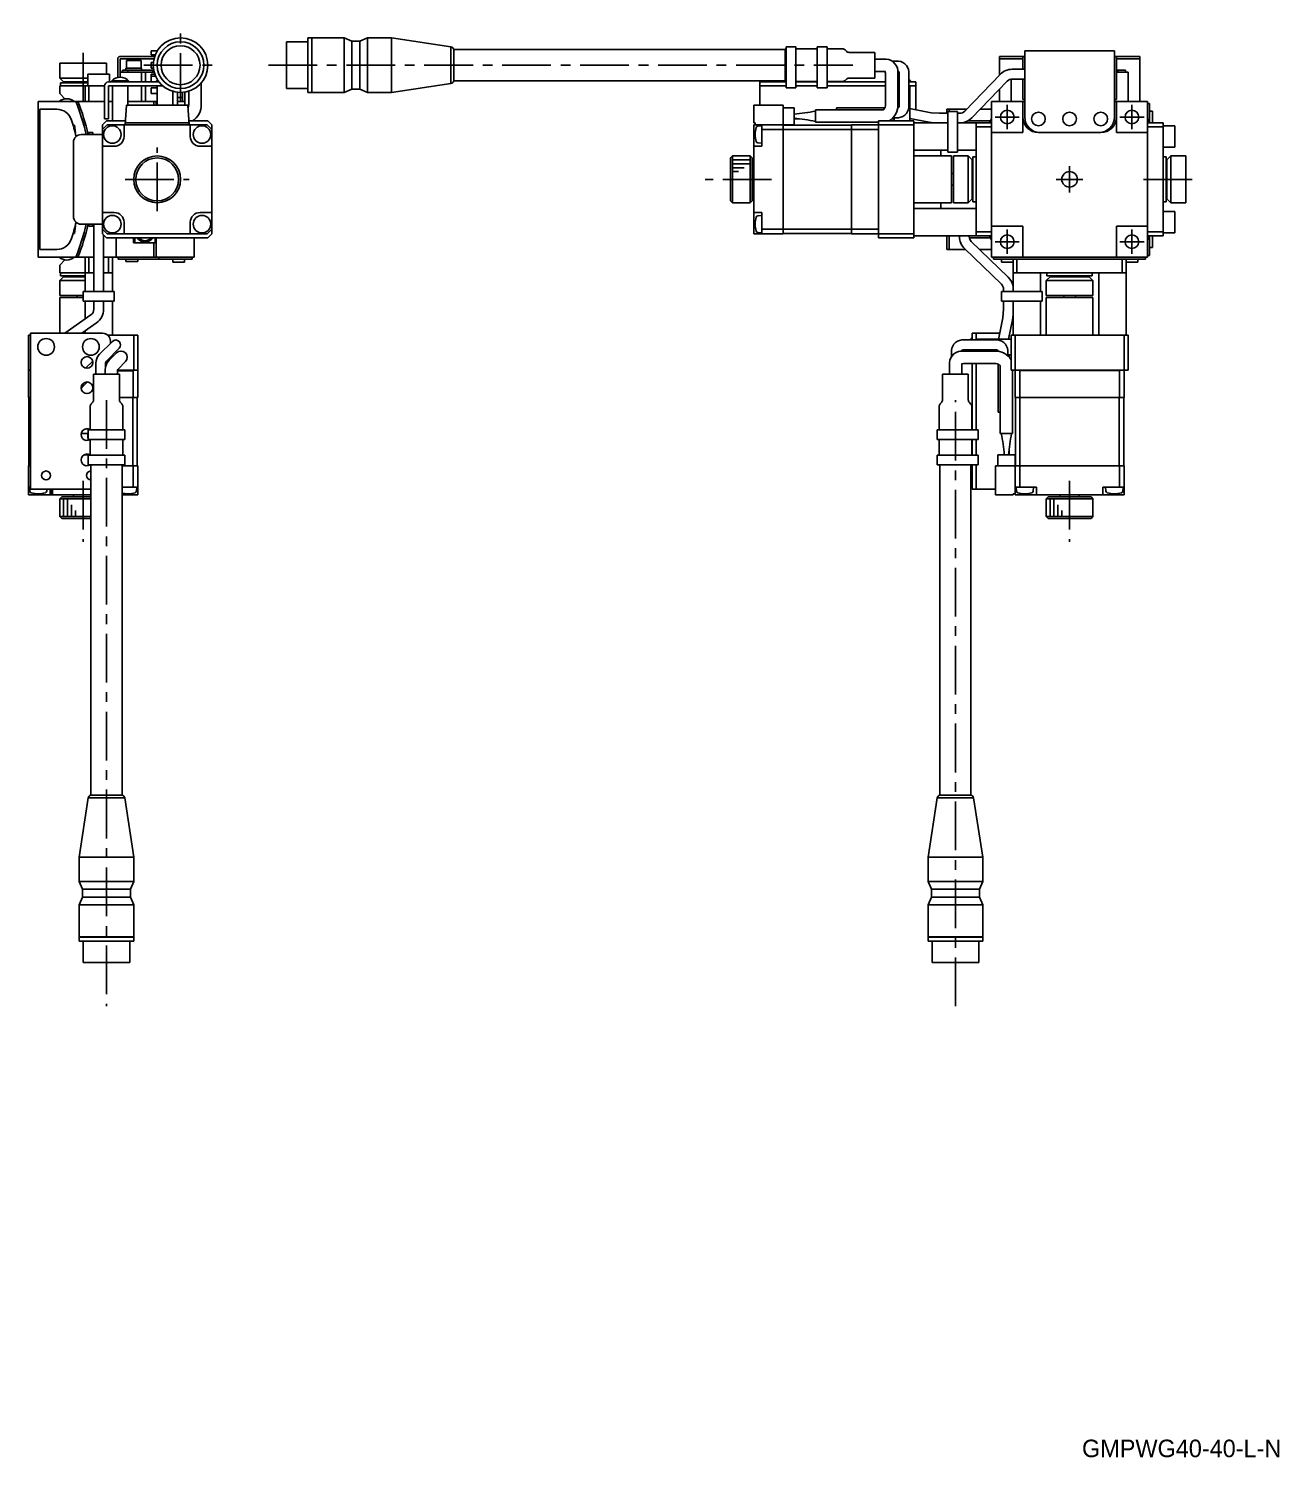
# Model space of a CAD drawing. Extents: x -218 to 423, y 17 to 449.
# Drawn here: x 101.8 to 422.8, y 16.9 to 383.7 of the extents above; entities that cross this region are included whole.
import ezdxf

# ---------------------------------------------------------------- set-up
doc = ezdxf.new("R2010")
doc.units = 0
doc.header["$LTSCALE"] = 10
doc.linetypes.add('CENTER', pattern=[2, 1.25, -0.25, 0.25, -0.25])
doc.layers.add('1', color=7, linetype='CONTINUOUS')
doc.styles.get("Standard").update_dxf_attribs({"font": 'FGP教科書体NT-M'})

msp = doc.modelspace()

# ---------------------------------------------------------------- linework, layer by layer
at = {"layer": '1', "color": 4, "linetype": 'CENTER'}
for p, q in [((140.768467, 364.853419), (140.768467, 383.653416)), ((115.768467, 377.44034), (115.768467, 363.099716)), ((131.368469, 374.253417), (150.168466, 374.253417)), ((163.33464, 374.253417), (313.33464, 374.253417)), ((352.934639, 357.853417), (352.934639, 364.053417)), ((384.934639, 357.853417), (384.934639, 364.053417)), ((349.834639, 360.953417), (356.034639, 360.953417)), ((381.834639, 360.953417), (388.034639, 360.953417)), ((134.768467, 336.753417), (134.768467, 353.153417)), ((126.568467, 344.953417), (142.968467, 344.953417)), ((292.476472, 344.953417), (275.403225, 344.953417)), ((365.534639, 344.953417), (372.334639, 344.953417)), ((368.934639, 341.553417), (368.934639, 348.353417)), ((387.908829, 344.953417), (401.835419, 344.953417)), ((352.934639, 325.853417), (352.934639, 332.053417)), ((384.934639, 325.853417), (384.934639, 332.053417)), ((349.834639, 328.953417), (356.034639, 328.953417)), ((381.834639, 328.953417), (388.034639, 328.953417)), ((121.768467, 288.320553), (121.768467, 132.757374)), ((339.634639, 132.757374), (339.634639, 288.320553)), ((115.768467, 267.578671), (115.768467, 251.958306)), ((368.934639, 267.578671), (368.934639, 251.958306))]:
    msp.add_line(p, q, dxfattribs=at)
at = {"layer": '1', "color": 7, "linetype": 'CONTINUOUS'}
for p, q in [((133.268467, 376.953417), (133.268467, 377.953417)), ((133.268467, 377.953417), (134.826247, 377.953417)), ((167.934641, 380.253415), (167.934641, 368.253419)), ((173.434642, 380.253415), (167.934641, 380.253415)), ((173.434642, 381.253416), (173.434642, 367.253418)), ((174.434644, 381.253416), (173.434642, 381.253416)), ((174.434644, 381.253416), (174.434644, 367.253418)), ((174.484644, 381.253416), (174.434644, 381.203416)), ((174.484644, 381.253416), (174.484644, 367.253418)), ((182.741644, 381.253416), (174.484644, 381.253416)), ((182.741644, 381.253416), (182.741644, 367.253418)), ((184.741644, 380.403417), (182.741644, 381.253416)), ((184.741644, 380.403417), (184.741644, 368.103417)), ((186.741644, 380.403417), (184.741644, 380.403417)), ((188.741644, 381.253416), (186.741644, 380.403417)), ((186.741644, 380.403417), (186.741644, 368.103417)), ((188.741644, 381.253416), (188.741644, 367.253418)), ((194.934643, 381.253416), (188.741644, 381.253416)), ((194.934643, 381.253416), (194.934643, 367.253418)), ((210.168626, 378.937743), (194.934643, 381.253416)), ((210.168626, 378.937743), (210.168626, 369.569092)), ((210.892299, 378.253417), (210.892299, 370.253417)), ((295.934643, 378.253417), (210.892299, 378.253417)), ((295.934643, 378.453417), (295.934643, 370.053417)), ((296.184639, 378.453417), (295.934643, 378.453417)), ((298.684643, 378.953417), (296.184643, 378.953418)), ((296.184643, 378.953418), (296.184643, 368.453418)), ((304.184639, 378.453417), (298.684639, 378.453417)), ((298.684643, 378.953417), (298.684643, 368.453417)), ((306.684643, 378.953417), (304.184643, 378.953418)), ((304.184643, 378.953418), (304.184643, 368.453418)), ((310.620429, 378.453417), (306.684639, 378.453417)), ((306.684643, 378.953417), (306.684643, 368.453417)), ((311.64175, 377.846311), (311.327536, 378.160524)), ((357.434639, 377.953417), (380.434639, 377.953417)), ((357.434639, 360.953417), (357.434639, 377.953417)), ((380.434639, 377.953417), (380.434639, 360.953417)), ((109.768467, 374.753417), (109.768467, 370.953417)), ((109.768467, 374.753417), (121.768467, 374.753417)), ((121.768467, 371.953417), (121.768467, 374.753417)), ((124.668467, 375.953417), (124.668467, 371.092805)), ((134.123169, 376.453417), (125.168467, 376.453417)), ((125.268467, 375.853417), (125.268467, 371.153417)), ((133.953778, 375.853417), (125.268467, 375.853417)), ((130.668467, 375.453417), (126.868467, 375.453417)), ((126.868467, 375.453417), (126.868467, 373.453417)), ((130.668467, 373.453417), (130.668467, 375.453417)), ((134.310141, 376.953417), (133.268467, 376.953417)), ((133.268467, 374.953417), (133.268467, 373.453417)), ((133.803556, 374.953417), (133.268467, 374.953417)), ((318.934643, 377.553417), (312.348857, 377.553417)), ((318.934643, 377.553417), (318.934643, 370.953417)), ((321.866367, 375.801947), (318.934643, 375.801947)), ((325.045081, 375.27783), (323.448544, 375.27783)), ((357.434639, 376.453417), (350.934639, 376.453417)), ((350.934639, 376.453417), (350.934639, 371.681802)), ((356.934639, 375.853417), (350.934639, 375.853417)), ((356.934639, 376.453417), (356.934639, 373.203417)), ((386.934639, 376.453417), (380.434639, 376.453417)), ((380.934639, 365.453417), (380.934639, 376.453417)), ((386.934639, 375.853417), (380.934639, 375.853417)), ((386.934639, 376.453417), (386.934639, 364.953417)), ((109.768467, 370.953417), (117.018467, 370.953417)), ((109.768467, 370.953417), (110.768467, 369.953417)), ((117.018467, 371.953417), (117.018467, 368.953417)), ((122.518467, 371.953417), (117.018467, 371.953417)), ((122.518467, 369.953417), (122.518467, 371.953417)), ((125.268467, 372.453417), (133.893394, 372.453417)), ((125.884955, 372.453417), (125.884955, 372.953417)), ((125.884955, 372.953417), (133.890242, 372.953417)), ((126.768467, 373.453417), (130.768467, 373.453417)), ((126.768467, 373.453417), (126.768467, 372.953417)), ((127.219945, 372.453417), (127.219945, 372.953417)), ((130.768467, 372.953417), (130.768467, 373.453417)), ((130.768467, 369.953417), (130.768467, 372.453417)), ((131.768467, 372.453417), (131.768467, 369.953417)), ((133.268467, 373.453417), (133.814333, 373.453417)), ((134.157115, 371.953417), (133.268467, 371.953417)), ((133.268467, 371.953417), (133.268467, 369.953417)), ((134.352863, 371.453417), (133.268467, 371.453417)), ((133.684337, 372.453417), (133.684337, 372.953417)), ((133.893394, 372.453417), (133.893394, 372.93685)), ((311.327536, 370.346311), (311.64175, 370.660524)), ((312.348857, 370.953417), (318.934643, 370.953417)), ((318.934643, 372.601947), (321.607805, 372.601947)), ((321.550683, 372.7044), (321.680581, 372.201947)), ((321.680581, 372.201947), (321.680581, 364.201947)), ((324.842169, 372.77783), (324.976767, 372.77783)), ((324.880581, 364.201947), (324.880581, 372.201947)), ((324.954234, 372.797156), (325.024411, 372.720424)), ((325.024411, 372.720424), (325.07868, 372.629591)), ((325.07868, 372.629591), (325.121583, 372.53251)), ((325.209294, 372.02783), (325.209294, 364.02783)), ((327.709294, 364.02783), (327.709294, 372.02783)), ((351.15087, 371.905716), (342.013923, 362.44413)), ((353.934639, 364.953417), (353.934639, 370.681925)), ((357.434639, 373.203417), (354.208064, 373.203417)), ((354.208064, 370.703417), (357.434639, 370.703417)), ((356.934639, 370.703417), (356.934639, 365.453417)), ((383.280511, 372.953417), (380.934639, 372.953417)), ((380.934639, 372.453417), (383.934639, 372.453417)), ((380.977882, 372.953417), (380.977882, 372.453417)), ((381.291468, 372.953417), (381.291468, 372.453417)), ((383.280511, 372.953417), (383.280511, 372.453417)), ((383.934639, 364.953417), (383.934639, 372.453417)), ((109.768467, 368.953417), (109.768467, 366.953417)), ((121.268467, 368.953417), (109.768467, 368.953417)), ((109.768467, 366.953417), (111.104554, 365.617331)), ((109.968467, 369.753417), (117.018467, 369.753417)), ((109.968467, 369.753417), (109.968467, 368.953417)), ((110.768467, 369.953417), (117.018467, 369.953417)), ((112.768467, 369.953417), (112.768467, 369.753417)), ((116.268467, 368.953417), (116.268467, 364.953417)), ((117.268467, 368.953417), (117.268467, 364.953417)), ((121.268467, 368.953417), (121.268467, 360.453417)), ((135.244883, 369.953417), (122.268467, 369.953417)), ((122.268467, 368.953417), (136.195724, 368.953417)), ((122.268467, 360.453417), (122.268467, 368.953417)), ((123.118467, 370.245665), (123.118467, 369.953417)), ((123.118467, 370.245665), (127.418467, 370.245665)), ((123.268467, 368.953417), (123.268467, 359.953417)), ((127.268467, 363.953417), (127.268467, 368.953417)), ((127.418467, 369.953417), (127.418467, 370.245665)), ((130.768467, 364.953417), (130.768467, 368.953417)), ((131.768467, 364.953417), (131.768467, 368.953417)), ((133.268467, 368.453417), (133.268467, 366.953417)), ((134.768467, 368.453417), (133.268467, 368.453417)), ((133.268467, 366.953417), (134.768467, 366.953417)), ((134.618467, 370.245665), (134.618467, 369.953417)), ((134.618467, 370.245665), (135.029312, 370.245665)), ((134.768467, 368.953417), (134.768467, 363.953417)), ((138.768467, 363.953417), (138.768467, 367.545215)), ((140.018467, 363.953417), (140.018467, 367.293713)), ((141.268467, 364.953417), (141.268467, 367.271298)), ((141.898015, 367.345154), (141.898015, 364.02783)), ((142.87895, 367.57915), (142.87895, 364.201947)), ((146.07895, 364.201947), (146.07895, 369.692851)), ((167.934641, 368.253419), (173.434642, 368.253419)), ((173.434642, 367.253418), (174.434644, 367.253418)), ((174.434644, 367.303418), (174.484644, 367.253418)), ((174.484644, 367.253418), (182.741644, 367.253418)), ((182.741644, 367.253418), (184.741644, 368.103417)), ((184.741644, 368.103417), (186.741644, 368.103417)), ((186.741644, 368.103417), (188.741644, 367.253418)), ((188.741644, 367.253418), (194.934643, 367.253418)), ((194.934643, 367.253418), (210.168626, 369.569092)), ((210.892299, 370.253417), (295.934643, 370.253417)), ((289.434639, 363.953417), (289.434639, 369.953417)), ((296.184643, 369.953417), (289.434639, 369.953417)), ((296.184639, 368.953417), (289.434639, 368.953417)), ((295.934643, 370.053417), (296.184643, 370.053417)), ((296.184643, 368.453418), (298.684643, 368.453417)), ((298.684639, 370.053417), (304.184643, 370.053417)), ((304.184643, 369.953417), (298.684639, 369.953417)), ((304.184639, 368.953417), (298.684639, 368.953417)), ((304.184643, 368.453418), (306.684643, 368.453417)), ((306.684639, 370.053417), (310.620429, 370.053417)), ((321.680581, 369.953417), (306.684639, 369.953417)), ((321.680581, 368.953417), (306.684639, 368.953417)), ((324.880581, 370.245665), (325.209294, 370.245665)), ((325.209294, 369.953417), (324.880581, 369.953417)), ((325.209294, 368.953417), (324.880581, 368.953417)), ((327.709294, 370.245665), (328.084639, 370.245665)), ((327.709294, 369.953417), (329.434639, 369.953417)), ((329.434639, 368.953417), (327.709294, 368.953417)), ((327.934639, 359.953417), (327.934639, 368.953417)), ((328.084639, 369.953417), (328.084639, 370.245665)), ((329.434639, 362.84731), (329.434639, 369.953417)), ((343.812273, 360.707484), (352.949219, 370.16907)), ((350.934639, 368.082911), (350.934639, 364.953417)), ((104.268467, 324.953417), (104.268467, 364.953417)), ((104.268467, 364.953417), (121.268467, 364.953417)), ((123.268467, 364.953417), (122.268467, 364.953417)), ((126.518467, 358.953417), (126.868107, 363.953417)), ((142.668833, 363.953417), (126.868102, 363.953417)), ((127.268467, 364.953417), (134.768467, 364.953417)), ((133.955267, 363.953417), (133.955267, 364.953417)), ((134.475305, 364.953417), (134.475305, 363.953417)), ((140.018467, 365.953417), (141.268467, 365.953417)), ((141.898015, 364.953417), (140.018467, 364.953417)), ((141.898015, 364.02783), (141.896258, 363.953417)), ((142.668837, 363.953417), (143.018467, 358.953417)), ((142.87895, 364.201947), (142.714021, 363.308129)), ((295.434639, 363.953417), (287.934639, 363.953417)), ((287.934639, 359.453417), (287.934639, 363.953417)), ((295.434639, 330.953417), (295.434639, 363.953417)), ((295.434639, 363.353417), (298.234639, 363.353417)), ((298.234639, 363.353417), (298.234639, 358.953417)), ((309.145586, 363.27783), (309.145586, 362.801947)), ((321.502922, 363.27783), (309.145586, 363.27783)), ((324.976798, 363.27783), (324.80594, 363.27783)), ((324.976763, 363.277794), (324.954234, 363.258503)), ((325.042499, 363.362284), (324.976763, 363.277794)), ((325.097365, 363.464971), (325.042499, 363.362284)), ((328.285024, 363.075807), (327.935293, 363.135374)), ((333.376431, 362.06384), (328.285024, 363.075807)), ((357.434639, 364.953417), (348.934639, 364.953417)), ((348.934639, 364.953417), (348.934639, 324.953417)), ((356.934639, 365.453417), (357.434639, 365.453417)), ((356.934639, 356.953417), (356.934639, 364.953417)), ((380.434639, 365.453417), (380.934639, 365.453417)), ((388.934639, 364.953417), (380.434639, 364.953417)), ((380.934639, 364.953417), (380.934639, 356.953417)), ((388.934639, 324.953417), (388.934639, 364.953417)), ((388.934639, 364.453417), (389.434639, 364.453417)), ((389.434639, 364.453417), (389.434639, 359.63045)), ((104.668467, 362.953417), (104.668467, 326.953417)), ((104.668467, 362.953417), (108.986272, 362.953417)), ((121.768467, 359.953417), (120.768467, 358.953417)), ((122.268467, 360.453417), (121.268467, 360.453417)), ((126.588394, 359.953417), (121.768467, 359.953417)), ((142.983504, 359.453417), (126.553431, 359.453417)), ((147.768467, 359.953417), (142.948541, 359.953417)), ((144.268467, 359.953417), (144.268467, 360.241199)), ((148.768467, 358.953417), (147.768467, 359.953417)), ((287.934639, 359.453417), (288.234639, 359.453417)), ((288.234639, 359.453417), (288.234639, 358.953417)), ((299.626616, 360.453417), (298.234639, 360.453417)), ((303.734639, 362.801947), (303.734639, 359.601947)), ((321.145175, 362.801947), (303.734639, 362.801947)), ((303.734639, 359.601947), (319.934639, 359.601947)), ((319.934639, 359.953417), (328.934639, 359.953417)), ((319.934639, 329.953417), (319.934639, 359.953417)), ((321.206395, 362.841927), (321.139705, 362.799772)), ((321.282052, 362.914967), (321.206395, 362.841927)), ((323.934639, 360.453417), (323.334841, 360.453417)), ((323.662369, 360.77783), (325.045081, 360.77783)), ((323.934639, 360.77783), (323.934639, 359.953417)), ((327.934639, 360.596546), (332.889065, 359.611805)), ((328.934639, 359.953417), (328.934639, 329.953417)), ((334.446796, 359.453417), (328.934639, 359.453417)), ((332.889065, 359.611805), (334.214399, 359.453298)), ((335.590204, 361.909783), (333.376431, 362.06384)), ((335.590204, 359.44203), (334.446794, 359.453417)), ((337.684639, 361.909783), (335.590204, 361.909783)), ((337.684639, 359.44203), (335.590204, 359.44203)), ((337.434639, 362.953417), (337.434639, 361.909783)), ((337.434639, 362.953417), (342.505736, 362.953417)), ((340.184639, 362.409783), (337.684639, 362.409783)), ((337.684639, 362.409783), (337.684639, 351.953417)), ((338.034639, 362.409783), (338.034639, 362.953417)), ((340.184639, 362.409783), (340.184639, 351.953417)), ((340.755079, 361.909783), (340.184639, 361.909783)), ((340.755079, 359.44203), (340.184639, 359.44203)), ((341.362526, 359.453417), (340.755079, 359.44203)), ((348.934639, 359.453417), (341.362526, 359.453417)), ((341.434639, 359.453417), (341.434639, 359.464464)), ((348.581339, 359.953417), (342.834828, 359.953417)), ((344.934639, 330.453417), (344.934639, 359.453417)), ((345.981145, 362.953417), (348.934639, 362.953417)), ((388.934639, 359.453417), (392.934639, 359.453417)), ((390.184639, 362.453417), (389.434639, 362.453417)), ((390.184639, 362.453417), (390.184639, 359.453417)), ((392.934639, 359.453417), (392.934639, 330.453417)), ((113.206229, 358.823294), (113.560828, 358.873129)), ((113.560828, 358.873129), (113.839174, 356.892593)), ((113.839174, 356.892593), (113.726016, 356.87669)), ((120.768467, 356.453417), (115.268467, 356.453417)), ((118.268467, 356.953417), (117.268467, 356.953417)), ((117.268467, 356.953417), (117.268467, 356.453417)), ((118.268467, 356.453417), (118.268467, 356.953417)), ((121.968467, 358.953417), (120.768467, 357.753417)), ((120.768467, 358.953417), (120.768467, 330.953417)), ((147.568467, 358.953417), (121.968467, 358.953417)), ((126.268467, 358.953417), (126.268467, 355.953417)), ((143.268467, 355.953417), (143.268467, 358.953417)), ((148.768467, 357.753417), (147.568467, 358.953417)), ((148.768467, 330.953417), (148.768467, 358.953417)), ((287.934639, 358.953417), (298.234639, 358.953417)), ((287.934639, 330.953417), (287.934639, 358.953417)), ((289.934639, 358.703417), (288.94936, 358.617217)), ((289.934639, 353.453417), (289.934639, 358.953417)), ((295.434639, 357.753417), (289.934639, 357.753417)), ((312.934639, 358.853417), (295.434639, 358.853417)), ((312.934639, 357.711996), (295.434639, 357.711996)), ((312.934639, 358.953417), (319.834639, 358.953417)), ((312.934639, 330.953417), (312.934639, 358.953417)), ((312.934639, 357.753417), (319.884639, 357.753417)), ((319.934639, 358.853417), (319.834639, 358.953417)), ((319.884639, 357.753417), (319.934639, 357.803417)), ((319.884639, 332.153417), (319.884639, 357.753417)), ((328.934639, 358.953417), (319.934639, 358.953417)), ((348.934639, 358.453417), (344.934639, 358.453417)), ((348.934639, 356.953417), (356.934639, 356.953417)), ((360.934639, 356.953417), (376.934639, 356.953417)), ((380.934639, 356.953417), (388.934639, 356.953417)), ((392.934639, 358.453417), (388.934639, 358.453417)), ((395.934639, 358.703417), (392.934639, 358.703417)), ((395.934639, 353.203417), (395.934639, 358.703417)), ((113.268467, 354.453417), (113.268467, 335.453417)), ((123.768467, 353.453417), (120.768467, 353.453417)), ((148.768467, 353.453417), (145.768467, 353.453417)), ((287.934639, 353.453417), (289.934639, 353.453417)), ((288.94936, 354.289618), (289.934639, 354.203417)), ((328.934639, 352.453417), (337.684639, 352.453417)), ((335.934639, 350.953417), (335.934639, 352.453417)), ((340.184639, 352.453417), (344.934639, 352.453417)), ((392.934639, 353.203417), (395.934639, 353.203417)), ((282.434639, 350.953417), (281.934639, 350.453417)), ((281.934639, 339.453417), (281.934639, 350.453417)), ((286.934639, 350.953417), (282.434639, 350.953417)), ((282.434639, 350.953417), (282.434639, 338.953417)), ((287.434639, 350.453417), (286.934639, 350.953417)), ((286.934639, 338.953417), (286.934639, 350.953417)), ((287.434639, 350.453417), (287.434639, 339.453417)), ((338.634639, 350.953417), (328.934639, 350.953417)), ((337.684639, 351.953417), (340.184639, 351.953417)), ((338.634639, 338.953417), (338.634639, 350.953417)), ((339.134639, 338.953417), (339.134639, 350.953417)), ((342.934639, 350.953417), (339.134639, 350.953417)), ((342.934639, 338.953417), (342.934639, 350.953417)), ((343.934639, 349.953417), (342.934639, 350.953417)), ((343.934639, 349.953417), (343.934639, 339.953417)), ((344.134639, 339.153417), (344.134639, 350.753417)), ((344.934639, 350.753417), (344.134639, 350.753417)), ((393.734639, 350.753417), (392.934639, 350.753417)), ((393.734639, 350.753417), (393.734639, 339.153417)), ((394.934639, 350.953417), (393.934639, 349.953417)), ((393.934639, 339.953417), (393.934639, 349.953417)), ((394.934639, 350.953417), (394.934639, 338.953417)), ((398.734639, 350.953417), (394.934639, 350.953417)), ((398.734639, 350.953417), (398.734639, 338.953417)), ((287.934639, 347.453417), (287.434639, 347.453417)), ((339.134639, 346.453417), (338.634639, 346.453417)), ((344.134639, 347.953417), (343.934639, 347.953417)), ((393.934639, 347.953417), (393.734639, 347.953417)), ((287.434639, 342.453417), (287.934639, 342.453417)), ((338.634639, 343.453417), (339.134639, 343.453417)), ((343.934639, 341.953417), (344.134639, 341.953417)), ((393.734639, 341.953417), (393.934639, 341.953417)), ((281.934639, 339.453417), (282.434639, 338.953417)), ((282.434639, 338.953417), (286.934639, 338.953417)), ((286.934639, 338.953417), (287.434639, 339.453417)), ((328.934639, 338.953417), (338.634639, 338.953417)), ((344.934639, 337.453417), (328.934639, 337.453417)), ((335.934639, 337.453417), (335.934639, 338.953417)), ((339.134639, 338.953417), (342.934639, 338.953417)), ((342.934639, 338.953417), (343.934639, 339.953417)), ((344.134639, 339.153417), (344.934639, 339.153417)), ((392.934639, 339.153417), (393.734639, 339.153417)), ((393.934639, 339.953417), (394.934639, 338.953417)), ((394.934639, 338.953417), (398.734639, 338.953417)), ((120.768467, 336.453417), (123.768467, 336.453417)), ((126.268467, 333.953417), (126.268467, 330.953417)), ((143.268467, 330.953417), (143.268467, 333.953417)), ((145.768467, 336.453417), (148.768467, 336.453417)), ((287.934639, 336.453417), (289.934639, 336.453417)), ((289.934639, 335.703417), (288.94936, 335.617217)), ((289.934639, 330.953417), (289.934639, 336.453417)), ((395.934639, 336.703417), (392.934639, 336.703417)), ((395.934639, 331.203417), (395.934639, 336.703417)), ((113.206229, 331.083541), (113.560828, 331.033705)), ((113.560828, 331.033705), (113.839174, 333.014242)), ((113.839174, 333.014242), (113.726016, 333.030145)), ((120.768467, 333.453417), (115.268467, 333.453417)), ((117.268467, 333.453417), (117.268467, 332.953417)), ((118.268467, 332.953417), (117.268467, 332.953417)), ((118.268467, 332.953417), (118.268467, 333.453417)), ((118.518467, 333.453417), (118.518467, 316.203417)), ((120.768467, 332.153417), (121.968467, 330.953417)), ((120.768467, 330.953417), (121.768467, 329.953417)), ((121.018467, 316.203417), (121.018467, 330.703417)), ((121.968467, 330.953417), (147.568467, 330.953417)), ((147.568467, 330.953417), (148.768467, 332.153417)), ((147.768467, 329.953417), (148.768467, 330.953417)), ((287.934639, 330.953417), (295.434639, 330.953417)), ((288.94936, 331.289618), (289.934639, 331.203417)), ((295.434639, 332.153417), (289.934639, 332.153417)), ((312.934639, 332.194839), (295.434639, 332.194839)), ((312.934639, 331.053417), (295.434639, 331.053417)), ((312.934639, 332.153417), (319.884639, 332.153417)), ((312.934639, 330.953417), (319.834639, 330.953417)), ((319.834639, 330.953417), (319.934639, 331.053417)), ((319.934639, 332.103417), (319.884639, 332.153417)), ((319.934639, 330.953417), (328.934639, 330.953417)), ((328.934639, 330.453417), (348.934639, 330.453417)), ((337.434639, 330.453417), (337.434639, 326.953417)), ((338.034639, 326.953417), (338.034639, 330.453417)), ((340.684639, 330.453417), (340.684639, 330.226842)), ((343.184639, 330.226842), (343.184639, 330.453417)), ((344.934639, 331.453417), (348.934639, 331.453417)), ((356.934639, 332.953417), (348.934639, 332.953417)), ((356.934639, 324.953417), (356.934639, 332.953417)), ((380.934639, 332.953417), (380.934639, 324.953417)), ((388.934639, 332.953417), (380.934639, 332.953417)), ((388.934639, 331.453417), (392.934639, 331.453417)), ((392.934639, 330.453417), (388.934639, 330.453417)), ((389.434639, 330.276385), (389.434639, 325.453417)), ((390.184639, 330.453417), (390.184639, 327.453417)), ((392.934639, 331.203417), (395.934639, 331.203417)), ((108.986272, 326.953417), (104.668467, 326.953417)), ((121.768467, 329.953417), (147.768467, 329.953417)), ((124.268467, 324.953417), (124.268467, 329.953398)), ((128.737452, 328.653417), (128.737452, 329.953417)), ((134.234531, 328.653417), (128.737452, 328.653417)), ((129.039217, 329.953417), (129.039217, 328.653417)), ((133.955267, 324.953417), (133.955267, 328.653417)), ((134.234531, 328.653417), (134.234531, 329.953417)), ((134.475305, 329.953417), (134.475305, 324.953417)), ((144.268467, 324.953417), (144.268467, 329.953417)), ((328.934639, 329.953417), (319.934639, 329.953417)), ((337.434639, 326.953417), (342.206254, 326.953417)), ((341.982341, 327.169648), (351.443926, 318.032701)), ((348.581339, 329.953417), (343.206131, 329.953417)), ((353.180572, 319.831051), (343.718987, 328.967997)), ((345.805145, 326.953417), (348.934639, 326.953417)), ((389.434639, 327.453417), (390.184639, 327.453417)), ((118.518467, 324.953417), (104.268467, 324.953417)), ((111.104554, 324.289504), (109.768467, 322.953417)), ((109.768467, 322.953417), (109.768467, 320.953417)), ((116.268467, 324.953417), (116.268467, 316.203417)), ((117.268467, 324.953417), (117.268467, 320.953417)), ((144.268467, 324.953417), (121.018467, 324.953417)), ((122.268467, 320.953417), (122.268467, 324.953417)), ((123.268467, 316.203417), (123.268467, 324.953417)), ((124.768467, 324.953417), (124.768467, 324.453417)), ((143.768467, 324.453417), (124.768467, 324.453417)), ((126.768467, 324.453417), (126.768467, 323.853417)), ((129.768467, 323.853417), (126.768467, 323.853417)), ((129.768467, 323.853417), (129.768467, 324.453417)), ((135.184942, 324.953417), (135.184942, 324.453417)), ((138.768467, 324.453417), (138.768467, 323.703417)), ((141.768467, 323.703417), (138.768467, 323.703417)), ((141.768467, 323.703417), (141.768467, 324.453417)), ((143.768467, 324.953417), (143.768467, 324.453417)), ((348.934639, 324.953417), (388.934639, 324.953417)), ((349.434639, 324.453417), (349.434639, 324.953417)), ((388.434639, 324.453417), (349.434639, 324.453417)), ((351.434639, 324.453417), (351.434639, 323.703417)), ((354.434639, 323.703417), (351.434639, 323.703417)), ((354.434639, 317.381304), (354.434639, 324.453417)), ((355.434639, 324.453417), (355.434639, 320.953417)), ((382.434639, 320.953417), (382.434639, 324.453417)), ((383.434639, 324.453417), (383.434639, 304.953417)), ((386.434639, 323.703417), (383.434639, 323.703417)), ((386.434639, 323.703417), (386.434639, 324.453417)), ((388.434639, 324.953417), (388.434639, 324.453417)), ((389.434639, 325.453417), (388.934639, 325.453417)), ((109.768467, 320.953417), (118.518467, 320.953417)), ((110.768467, 319.953417), (109.768467, 318.953417)), ((109.968467, 320.953417), (109.968467, 320.153417)), ((116.268467, 320.153417), (109.968467, 320.153417)), ((110.768467, 319.953417), (116.268467, 319.953417)), ((112.768467, 320.153417), (112.768467, 319.953417)), ((121.018467, 320.953417), (123.268467, 320.953417)), ((383.434639, 320.953417), (354.434639, 320.953417)), ((361.434639, 316.203417), (361.434639, 320.953417)), ((363.934639, 319.953417), (362.934639, 318.953417)), ((363.134639, 320.953417), (363.134639, 320.153417)), ((374.734639, 320.153417), (363.134639, 320.153417)), ((363.934639, 319.953417), (373.934639, 319.953417)), ((365.934639, 320.153417), (365.934639, 319.953417)), ((371.934639, 319.953417), (371.934639, 320.153417)), ((374.934639, 318.953417), (373.934639, 319.953417)), ((374.734639, 320.153417), (374.734639, 320.953417)), ((376.434639, 320.953417), (376.434639, 304.953417)), ((109.768467, 318.953417), (109.768467, 315.153417)), ((116.268467, 318.953417), (109.768467, 318.953417)), ((115.768467, 316.203417), (115.768467, 313.703417)), ((115.768467, 316.203417), (123.768467, 316.203417)), ((123.768467, 313.703417), (123.768467, 316.203417)), ((351.478274, 316.203417), (351.478274, 313.703417)), ((351.478274, 316.203417), (361.934639, 316.203417)), ((351.978274, 316.773857), (351.978274, 316.203417)), ((354.43476, 317.381306), (354.446026, 316.773857)), ((354.446026, 316.773857), (354.446026, 316.203417)), ((361.934639, 313.703417), (361.934639, 316.203417)), ((374.934639, 318.953417), (362.934639, 318.953417)), ((362.934639, 318.953417), (362.934639, 315.153417)), ((374.934639, 315.153417), (374.934639, 318.953417)), ((115.768467, 315.153417), (109.768467, 315.153417)), ((115.768467, 314.653417), (109.768467, 314.653417)), ((109.768467, 314.653417), (109.768467, 305.453417)), ((114.268467, 315.153417), (114.268467, 314.653417)), ((115.768467, 313.703417), (123.768467, 313.703417)), ((116.268467, 313.703417), (116.268467, 309.103388)), ((118.518467, 313.703417), (118.518467, 311.608982)), ((121.018467, 311.608982), (121.018467, 313.703417)), ((123.268467, 304.953417), (123.268467, 313.703417)), ((351.478274, 313.703417), (361.934639, 313.703417)), ((351.978274, 313.703417), (351.978274, 311.608982)), ((354.446026, 313.703417), (354.446026, 311.608982)), ((361.434639, 304.953417), (361.434639, 313.703417)), ((374.934639, 315.153417), (362.934639, 315.153417)), ((374.934639, 314.653417), (362.934639, 314.653417)), ((362.934639, 314.653417), (362.934639, 304.953417)), ((367.434639, 315.153417), (367.434639, 314.653417)), ((370.434639, 314.653417), (370.434639, 315.153417)), ((374.934639, 304.953417), (374.934639, 314.653417)), ((117.779971, 310.172155), (111.106499, 305.453417)), ((115.436699, 305.453417), (119.223322, 308.130897)), ((351.824216, 309.395209), (350.812249, 304.303802)), ((351.978274, 311.608982), (351.824216, 309.395209)), ((353.29151, 303.953417), (354.276251, 308.907843)), ((354.276251, 308.907843), (354.434758, 310.233177)), ((354.446026, 311.608982), (354.434639, 310.465572)), ((354.434639, 310.465574), (354.434639, 304.953417)), ((101.768467, 295.953417), (101.768467, 304.953417)), ((101.768467, 304.953417), (102.268467, 304.953417)), ((102.268467, 265.453417), (102.268467, 305.453417)), ((102.268467, 305.453417), (120.768467, 305.453417)), ((116.268467, 306.041552), (116.268467, 305.453417)), ((129.768467, 304.953417), (122.091343, 304.953417)), ((128.768467, 295.953417), (128.768467, 304.953417)), ((129.768467, 295.953417), (129.768467, 304.953417)), ((343.934639, 303.728072), (343.934639, 305.453417)), ((351.040747, 305.453417), (343.934639, 305.453417)), ((344.934639, 303.728072), (344.934639, 305.453417)), ((353.934639, 295.953417), (353.934639, 304.953417)), ((353.934639, 304.953417), (383.934639, 304.953417)), ((354.934639, 304.953417), (354.934639, 295.953417)), ((382.934639, 295.953417), (382.934639, 304.953417)), ((383.934639, 295.953417), (383.934639, 304.953417)), ((119.96083, 300.058655), (123.264131, 303.361956)), ((125.031898, 301.594189), (121.728597, 298.290888)), ((122.768467, 303.453417), (122.768467, 302.866292)), ((338.610227, 301.063859), (338.610227, 299.467322)), ((341.0909, 300.973012), (341.167632, 301.043189)), ((341.110227, 300.860947), (341.110227, 300.995545)), ((341.167632, 301.043189), (341.258466, 301.097458)), ((341.258466, 301.097458), (341.355546, 301.140361)), ((349.68611, 300.899359), (341.68611, 300.899359)), ((349.860227, 303.728072), (341.860227, 303.728072)), ((341.860227, 301.228072), (349.860227, 301.228072)), ((343.642391, 303.728072), (343.642391, 304.103417)), ((343.934639, 304.103417), (343.642391, 304.103417)), ((343.642391, 300.899359), (343.642391, 301.228072)), ((343.934639, 301.228072), (343.934639, 300.899359)), ((353.934639, 303.953417), (344.934639, 303.953417)), ((344.934639, 300.899359), (344.934639, 301.228072)), ((350.423085, 301.116143), (350.525772, 301.061277)), ((350.525772, 301.061277), (350.610263, 300.995541)), ((350.610227, 300.995576), (350.610227, 300.824718)), ((350.610263, 300.995541), (350.629553, 300.973012)), ((350.812249, 304.303802), (350.752682, 303.954071)), ((353.110227, 299.681147), (353.110227, 301.063859)), ((118.222821, 298.320645), (116.401239, 296.499064)), ((119.008927, 297.760558), (119.008927, 294.953421)), ((121.508927, 296.858575), (121.508927, 297.760558)), ((122.458492, 298.541643), (124.347579, 300.43073)), ((122.768467, 299.330758), (122.768467, 298.851618)), ((126.610321, 298.167988), (124.721233, 296.278901)), ((338.08611, 297.885145), (338.08611, 294.953421)), ((341.183657, 297.569461), (341.68611, 297.699359)), ((341.28611, 294.953421), (341.28611, 297.626583)), ((341.68611, 297.699359), (349.68611, 297.699359)), ((343.934639, 297.699359), (343.934639, 280.703421)), ((344.934639, 297.699359), (344.934639, 280.703417)), ((350.610227, 297.5217), (350.610227, 285.164364)), ((350.973089, 297.30083), (351.04613, 297.225173)), ((351.04613, 297.225173), (351.088284, 297.158483)), ((351.08611, 297.163954), (351.08611, 279.753417)), ((353.110227, 299.953417), (353.934639, 299.953417)), ((353.434639, 299.953417), (353.434639, 299.353619)), ((101.818467, 295.953417), (101.768467, 295.903417)), ((102.268467, 295.953417), (101.768467, 295.953417)), ((101.768467, 288.953417), (101.768467, 295.903417)), ((118.468467, 294.953421), (118.468467, 288.367635)), ((118.468467, 294.953421), (125.068467, 294.953421)), ((121.42713, 295.996058), (121.501085, 296.824555)), ((121.42713, 294.953421), (121.42713, 295.996058)), ((124.604076, 294.953421), (124.604076, 295.996058)), ((124.604076, 295.953417), (129.768467, 295.953417)), ((128.568467, 295.853417), (124.604076, 295.853417)), ((125.068467, 288.367635), (125.068467, 294.953421)), ((128.668467, 295.953417), (128.568467, 295.853417)), ((128.568467, 288.953417), (128.568467, 295.853417)), ((129.718467, 295.953417), (129.768467, 295.903417)), ((129.768467, 288.953417), (129.768467, 295.903417)), ((336.334639, 294.953421), (342.934639, 294.953421)), ((336.334639, 294.953421), (336.334639, 288.367635)), ((342.934639, 288.367635), (342.934639, 294.953421)), ((383.934639, 295.953417), (353.934639, 295.953417)), ((354.28611, 279.753417), (354.28611, 295.953417)), ((355.034639, 295.953417), (354.934639, 295.853417)), ((354.934639, 288.953417), (354.934639, 295.853417)), ((356.134639, 295.903417), (356.084639, 295.953417)), ((381.734639, 295.903417), (356.134639, 295.903417)), ((356.134639, 288.953417), (356.134639, 295.903417)), ((381.784639, 295.953417), (381.734639, 295.903417)), ((381.734639, 288.953417), (381.734639, 295.903417)), ((382.834639, 295.953417), (382.934639, 295.853417)), ((382.934639, 288.953417), (382.934639, 295.853417)), ((115.335937, 291.898228), (116.323657, 292.885948)), ((116.867025, 292.950176), (115.680317, 291.763468)), ((102.268467, 288.953417), (101.768467, 288.953417)), ((101.868467, 288.953417), (101.868467, 271.453417)), ((117.568467, 286.639207), (117.568467, 280.703417)), ((118.175574, 287.660528), (117.861361, 287.346314)), ((125.068467, 288.953417), (129.768467, 288.953417)), ((125.675574, 287.346314), (125.361361, 287.660528)), ((125.968467, 280.703417), (125.968467, 286.639207)), ((128.527046, 288.953417), (128.527046, 271.453417)), ((129.668467, 288.953417), (129.668467, 271.453417)), ((335.434639, 286.639207), (335.434639, 280.703417)), ((336.041746, 287.660528), (335.727532, 287.346314)), ((343.541746, 287.346314), (343.227532, 287.660528)), ((343.834639, 280.703421), (343.834639, 286.639207)), ((382.934639, 288.953417), (354.934639, 288.953417)), ((355.034639, 288.953417), (355.034639, 271.453417)), ((356.17606, 288.953417), (356.17606, 271.453417)), ((381.693217, 288.953417), (381.693217, 271.453417)), ((382.834639, 288.953417), (382.834639, 271.453417)), ((350.610227, 285.164364), (351.08611, 285.164364)), ((117.097052, 279.753417), (115.298697, 279.753417)), ((117.068467, 280.703421), (117.068467, 278.203421)), ((117.068467, 280.703421), (126.468467, 280.703421)), ((117.533008, 280.703421), (117.533008, 280.743951)), ((126.468467, 278.203421), (126.468467, 280.703421)), ((334.934639, 280.703421), (334.934639, 278.203421)), ((334.934639, 280.703421), (345.434639, 280.703421)), ((345.434639, 278.203417), (345.434639, 280.703421)), ((351.08611, 279.753417), (354.28611, 279.753417)), ((117.06841, 278.307308), (117.020303, 278.42745)), ((126.468467, 278.203417), (117.068467, 278.203417)), ((117.258543, 278.036365), (117.133061, 278.203142)), ((117.568467, 278.203417), (117.568467, 274.203417)), ((125.968467, 274.203417), (125.968467, 278.203417)), ((334.934639, 278.203421), (345.434639, 278.203421)), ((335.434639, 278.203417), (335.434639, 274.203417)), ((343.834639, 274.203421), (343.834639, 278.203421)), ((343.934639, 278.203421), (343.934639, 274.203421)), ((344.934639, 278.203421), (344.934639, 274.203417)), ((353.434639, 275.645394), (353.434639, 274.253417)), ((102.268467, 271.453417), (101.768467, 271.453417)), ((101.768467, 263.953417), (101.768467, 271.453417)), ((116.020136, 274.253417), (117.516799, 274.253417)), ((117.068467, 274.203421), (117.068467, 271.703421)), ((117.068467, 274.203421), (126.468467, 274.203421)), ((126.468467, 271.703417), (117.068467, 271.703417)), ((117.768467, 271.703417), (117.768467, 186.911077)), ((125.768467, 186.911077), (125.768467, 271.703421)), ((129.768467, 271.453417), (125.768467, 271.453417)), ((126.468467, 271.703421), (126.468467, 274.203421)), ((128.568467, 271.453417), (128.568467, 265.953417)), ((129.768467, 263.953417), (129.768467, 271.453417)), ((334.934639, 274.203421), (334.934639, 271.703421)), ((334.934639, 274.203421), (345.434639, 274.203421)), ((334.934639, 271.703421), (345.434639, 271.703421)), ((335.634639, 271.703421), (335.634639, 186.911077)), ((343.634639, 186.911077), (343.634639, 271.703421)), ((343.934639, 265.453417), (343.934639, 271.703421)), ((344.934639, 271.703421), (344.934639, 265.453417)), ((345.434639, 271.703417), (345.434639, 274.203421)), ((349.934639, 271.453417), (349.934639, 263.953417)), ((382.934639, 271.453417), (349.934639, 271.453417)), ((350.534639, 271.453417), (350.534639, 274.253417)), ((350.534639, 274.253417), (354.934639, 274.253417)), ((354.934639, 263.953417), (354.934639, 274.253417)), ((356.134639, 271.453417), (356.134639, 265.953417)), ((381.734639, 271.453417), (381.734639, 265.953417)), ((382.934639, 263.953417), (382.934639, 271.453417)), ((102.268467, 265.953417), (101.768467, 265.953417)), ((102.018467, 265.953417), (102.104668, 264.968138)), ((102.268467, 265.453417), (117.768467, 265.453417)), ((106.432267, 264.968138), (106.474723, 265.453417)), ((107.268467, 263.953417), (107.268467, 265.453417)), ((107.518467, 265.453417), (107.518467, 264.253417)), ((107.553431, 264.253417), (107.518467, 264.253417)), ((107.553431, 263.953417), (107.553431, 264.253417)), ((107.868101, 265.453417), (107.868101, 263.953417)), ((129.768467, 265.953417), (125.768467, 265.953417)), ((129.432267, 264.968138), (129.518467, 265.953417)), ((349.934639, 265.453417), (343.934639, 265.453417)), ((354.434639, 264.253417), (354.934639, 264.253417)), ((354.434639, 263.953417), (354.434639, 264.253417)), ((360.434639, 265.953417), (354.934639, 265.953417)), ((355.184639, 265.953417), (355.27084, 264.968138)), ((359.598438, 264.968138), (359.684639, 265.953417)), ((360.434639, 263.953417), (360.434639, 265.953417)), ((377.434639, 263.953417), (377.434639, 265.953417)), ((382.934639, 265.953417), (377.434639, 265.953417)), ((378.184639, 265.953417), (378.27084, 264.968138)), ((382.598438, 264.968138), (382.684639, 265.953417)), ((101.768467, 263.953417), (117.768467, 263.953417)), ((110.268467, 263.453417), (109.768467, 262.953417)), ((117.768467, 262.953417), (109.768467, 262.953417)), ((109.768467, 262.953417), (109.768467, 258.453417)), ((110.268467, 263.453417), (117.768467, 263.453417)), ((113.268467, 263.953417), (113.268467, 263.453417)), ((125.768467, 263.953417), (129.768467, 263.953417)), ((354.434639, 263.953417), (349.934639, 263.953417)), ((382.934639, 263.953417), (354.934639, 263.953417)), ((363.434639, 263.453417), (362.934639, 262.953417)), ((362.934639, 262.953417), (362.934639, 258.453417)), ((374.934639, 262.953417), (362.934639, 262.953417)), ((363.434639, 263.453417), (374.434639, 263.453417)), ((366.434639, 263.953417), (366.434639, 263.453417)), ((371.434639, 263.453417), (371.434639, 263.953417)), ((374.934639, 262.953417), (374.434639, 263.453417)), ((374.934639, 258.453417), (374.934639, 262.953417)), ((109.768467, 258.453417), (117.768467, 258.453417)), ((109.768467, 258.453417), (110.268467, 257.953417)), ((117.768467, 257.953417), (110.268467, 257.953417)), ((362.934639, 258.453417), (363.434639, 257.953417)), ((362.934639, 258.453417), (374.934639, 258.453417)), ((374.434639, 257.953417), (363.434639, 257.953417)), ((374.434639, 257.953417), (374.934639, 258.453417)), ((117.084142, 186.187404), (114.768468, 170.953421)), ((117.084142, 186.187404), (126.452793, 186.187404)), ((117.768467, 186.911077), (125.768467, 186.911077)), ((128.768466, 170.953421), (126.452793, 186.187404)), ((334.950313, 186.187404), (332.63464, 170.953421)), ((334.950313, 186.187404), (344.318964, 186.187404)), ((335.634639, 186.911077), (343.634639, 186.911077)), ((346.634638, 170.953421), (344.318964, 186.187404)), ((114.768468, 170.953421), (114.768468, 164.760422)), ((114.768468, 170.953421), (128.768466, 170.953421)), ((128.768466, 164.760422), (128.768466, 170.953421)), ((332.63464, 170.953421), (346.634638, 170.953421)), ((332.63464, 170.953421), (332.63464, 164.760422)), ((346.634638, 164.760422), (346.634638, 170.953421)), ((114.768468, 164.760422), (115.618467, 162.760422)), ((114.768468, 164.760422), (128.768466, 164.760422)), ((115.618467, 162.760422), (115.618467, 160.760422)), ((115.618467, 162.760422), (127.918467, 162.760422)), ((127.918467, 162.760422), (128.768466, 164.760422)), ((127.918467, 160.760422), (127.918467, 162.760422)), ((332.63464, 164.760422), (346.634638, 164.760422)), ((332.63464, 164.760422), (333.484639, 162.760422)), ((333.484639, 162.760422), (345.784639, 162.760422)), ((333.484639, 162.760422), (333.484639, 160.760422)), ((345.784639, 162.760422), (346.634638, 164.760422)), ((345.784639, 160.760422), (345.784639, 162.760422)), ((115.618467, 160.760422), (114.768468, 158.760422)), ((114.768468, 158.760422), (114.768468, 150.503422)), ((114.768468, 158.760422), (128.768466, 158.760422)), ((115.618467, 160.760422), (127.918467, 160.760422)), ((128.768466, 158.760422), (127.918467, 160.760422)), ((128.768466, 150.503422), (128.768466, 158.760422)), ((333.484639, 160.760422), (332.63464, 158.760422)), ((332.63464, 158.760422), (346.634638, 158.760422)), ((332.63464, 158.760422), (332.63464, 150.503422)), ((333.484639, 160.760422), (345.784639, 160.760422)), ((346.634638, 158.760422), (345.784639, 160.760422)), ((346.634638, 150.503422), (346.634638, 158.760422)), ((114.768468, 150.503422), (114.818468, 150.453422)), ((114.768468, 150.503422), (128.768466, 150.503422)), ((114.768468, 150.453422), (114.768468, 149.45342)), ((114.768468, 150.453422), (128.768466, 150.453422)), ((128.718466, 150.453422), (128.768466, 150.503422)), ((128.768466, 149.45342), (128.768466, 150.453422)), ((332.63464, 150.503422), (346.634638, 150.503422)), ((332.63464, 150.503422), (332.68464, 150.453422)), ((332.63464, 150.453422), (346.634638, 150.453422)), ((332.63464, 150.453422), (332.63464, 149.45342)), ((346.584638, 150.453422), (346.634638, 150.503422)), ((346.634638, 149.45342), (346.634638, 150.453422)), ((114.768468, 149.45342), (128.768466, 149.45342)), ((115.768469, 149.45342), (115.768469, 143.953419)), ((127.768465, 143.953419), (127.768465, 149.45342)), ((332.63464, 149.45342), (346.634638, 149.45342)), ((333.634641, 149.45342), (333.634641, 143.953419)), ((345.634637, 143.953419), (345.634637, 149.45342)), ((115.768469, 143.953419), (127.768465, 143.953419)), ((333.634641, 143.953419), (345.634637, 143.953419))]:
    msp.add_line(p, q, dxfattribs=at)
at = {"layer": '1', "color": 9, "linetype": 'CONTINUOUS'}
for p, q in [((286.934639, 349.953417), (282.434639, 349.953417)), ((286.934639, 348.953417), (282.434639, 348.953417)), ((285.434639, 347.953417), (282.434639, 347.953417)), ((283.934639, 346.953417), (282.434639, 346.953417)), ((110.768467, 262.953417), (110.768467, 258.453417)), ((111.768467, 262.953417), (111.768467, 258.453417)), ((112.768467, 261.453417), (112.768467, 258.453417)), ((363.934639, 262.953417), (363.934639, 258.453417)), ((364.934639, 262.953417), (364.934639, 258.453417)), ((365.934639, 261.453417), (365.934639, 258.453417)), ((113.768467, 259.953417), (113.768467, 258.453417)), ((366.934639, 259.953417), (366.934639, 258.453417))]:
    msp.add_line(p, q, dxfattribs=at)
at = {"layer": '1', "color": 7, "linetype": 'CONTINUOUS'}
for centre, radius in [((140.768467, 374.253417), 6.999999), ((140.768467, 374.253417), 5.999998), ((140.768467, 374.253417), 5), ((352.934639, 360.953417), 1.75), ((360.934639, 360.453417), 1.75), ((368.934639, 360.453417), 1.75), ((376.934639, 360.453417), 1.75), ((384.934639, 360.953417), 1.75), ((123.268467, 356.453417), 2.25), ((146.268467, 356.453417), 2.25), ((134.768467, 344.953417), 6), ((134.768467, 344.953417), 5.5), ((368.934639, 344.953417), 2), ((123.268467, 333.453417), 2.25), ((146.268467, 333.453417), 2.25), ((352.934639, 328.953417), 1.75), ((384.934639, 328.953417), 1.75), ((106.268467, 301.953417), 2.15), ((117.768467, 301.953417), 2.15), ((116.768467, 297.953417), 1.5), ((116.768467, 291.453417), 1.5), ((106.268467, 268.953417), 1.15)]:
    msp.add_circle(centre, radius, dxfattribs=at)
for centre, radius, start, end in [((209.934642, 377.9655), 1.000002, 16.733256, 76.468302), ((310.620429, 377.453417), 1, 45, 90), ((312.348857, 378.553417), 1, 225, 270), ((125.168467, 375.953417), 0.5, 90, 180), ((321.596132, 372.513811), 3.299221, 354.575922, 85.301711), ((324.766472, 372.332433), 2.958544, 354.090521, 84.596402), ((125.268467, 368.153417), 3, 44.220044, 135.779956), ((136.768467, 368.153417), 3, 129.944505, 135.779956), ((312.348857, 369.953417), 1, 90, 135), ((325.934639, 368.153417), 3, 103.991723, 110.570082), ((323.781096, 372.039578), 1.428246, 359.52871617, 20.18979851), ((325.934639, 368.153417), 3, 44.220044, 53.732807), ((354.208064, 368.953417), 4.25, 90, 136), ((354.208064, 368.953417), 1.75, 90, 136), ((122.268467, 368.953417), 1, 90, 180), ((209.934642, 370.541334), 1.000002, 283.531698, 343.266744), ((310.620429, 371.053417), 1, 270, 315), ((111.568467, 362.653417), 3, 50.055495, 129.944505), ((64.268467, 344.953417), 53.5, 12.412786, 21.952128), ((64.268467, 344.953417), 54, 12.296046, 21.738461), ((141.388441, 363.981335), 4.695694, 300.929877, 2.692847), ((319.616992, 364.135768), 2.06465, 323.75160301, 1.83684794), ((320.190074, 363.981334), 4.695693, 300.929797, 2.692852), ((324.766957, 363.722829), 2.958103, 275.394978, 5.918099), ((323.790595, 364.017391), 1.418737, 337.0844158, 0.42158013), ((108.986272, 358.953417), 4, 17.718932, 90), ((65.168467, 344.953417), 50, 12.70719, 17.718932), ((295.608641, 400.16402), 38.542319, 273.906751, 282.171181), ((295.355894, 320.353256), 40.345151, 78.013768, 85.9083), ((327.434639, 362.453417), 2, 284.477512, 289.229386), ((340.755079, 363.659783), 1.75, 270, 316), ((340.755079, 363.659783), 4.25, 278.217172, 316), ((351.234639, 358.553417), 3, 140.055478, 162.542397), ((360.934639, 360.953417), 4, 180, 270), ((361.434639, 360.953417), 4, 180, 270), ((376.434639, 360.953417), 4, 270, 0), ((376.934639, 360.953417), 4, 270, 0), ((386.634639, 358.553417), 3, 17.457603, 39.944488), ((115.268467, 354.453417), 2, 90, 180), ((123.768467, 355.953417), 2.5, 270, 0), ((145.768467, 355.953417), 2.5, 180, 270), ((294.234639, 356.453417), 6, 162.370845, 197.629155), ((288.992938, 358.119119), 0.5, 95, 162.370845), ((288.992938, 354.787716), 0.5, 197.629155, 265), ((65.168467, 344.953417), 50, 342.281068, 347.29281), ((115.268467, 335.453417), 2, 180, 270), ((123.768467, 333.953417), 2.5, 0, 90), ((145.768467, 333.953417), 2.5, 90, 180), ((294.234639, 333.453417), 6, 162.370845, 197.629155), ((288.992938, 335.119119), 0.5, 95, 162.370845), ((64.268467, 344.953417), 53.5, 338.047872, 347.587214), ((64.268467, 344.953417), 54, 338.261539, 347.703954), ((288.992938, 331.787716), 0.5, 197.629155, 265), ((344.934639, 330.226842), 4.25, 180, 226), ((344.934639, 330.226842), 1.75, 180, 226), ((351.234639, 331.353417), 3, 197.457603, 219.944522), ((386.634639, 331.353417), 3, 320.055512, 342.542397), ((108.986272, 330.953417), 4, 270, 342.281068), ((131.668467, 331.353417), 2.5, 214.055798, 325.944202), ((131.668467, 331.353417), 2.15, 220.629329, 319.370671), ((111.568467, 327.253417), 3, 230.055495, 309.944505), ((350.228274, 316.773857), 4.25, 8.217172, 46), ((350.228274, 316.773857), 1.75, 0, 46), ((116.75978, 311.604709), 1.758692, 305.456505, 0.139211), ((116.759343, 311.604938), 4.259126, 305.346337, 0.054404), ((120.768467, 303.453417), 2, 0, 90), ((124.148015, 302.478072), 1.25, 315, 135), ((125.47895, 299.299359), 1.6, 315, 135), ((341.374245, 297.61491), 3.299221, 84.575922, 175.301711), ((341.555623, 300.78525), 2.958544, 84.090521, 174.596402), ((341.848479, 299.799871), 1.428249, 89.52869702, 110.18977936), ((345.734639, 301.953417), 3, 193.991723, 200.570082), ((345.734639, 301.953417), 3, 134.220044, 143.732807), ((349.906722, 296.208852), 4.695693, 30.929797, 92.692852), ((350.165227, 300.785735), 2.958103, 5.394978, 95.918099), ((349.870665, 299.809376), 1.418735, 67.08439633, 90.42156065), ((351.434639, 303.453417), 2, 14.477512, 19.229387), ((122.258927, 297.760558), 3.25, 135, 180), ((125.004076, 295.996058), 3.6, 135, 166.916491), ((122.258927, 297.760558), 0.75, 135, 180), ((349.752289, 295.635772), 2.064648, 53.75159043, 91.83683536), ((125.004076, 295.996058), 0.4, 135, 180), ((118.933008, 288.510777), 4.6, 135, 142.651548), ((118.568467, 286.639207), 1, 135, 180), ((117.468467, 288.367635), 1, 315, 0), ((126.068467, 288.367635), 1, 180, 225), ((124.968467, 286.639207), 1, 0, 45), ((336.434639, 286.639207), 1, 135, 180), ((335.334639, 288.367635), 1, 315, 0), ((343.934639, 288.367635), 1, 180, 225), ((342.834639, 286.639207), 1, 0, 45), ((116.768467, 279.453417), 1.5, 57.769048, 302.230952), ((119.44044, 278.941108), 2.474047, 163.50058394, 191.98282224), ((313.724037, 271.627419), 38.542319, 3.906751, 12.171181), ((393.5348, 271.374672), 40.345151, 168.013768, 175.9083), ((116.768467, 272.953417), 1.5, 57.769048, 303.55731), ((117.768467, 268.953417), 1.15, 90, 270), ((102.602766, 265.011716), 0.5, 185, 252.370845), ((104.268467, 270.253417), 6, 252.370845, 287.629155), ((105.934169, 265.011716), 0.5, 287.629155, 355), ((127.268467, 270.253417), 6, 255.522488, 287.629155), ((128.934169, 265.011716), 0.5, 287.629155, 355), ((355.768937, 265.011716), 0.5, 185, 252.370845), ((357.434639, 270.253417), 6, 252.370845, 287.629155), ((359.100341, 265.011716), 0.5, 287.629155, 355), ((378.768937, 265.011716), 0.5, 185, 252.370845), ((380.434639, 270.253417), 6, 252.370845, 287.629155), ((382.100341, 265.011716), 0.5, 287.629155, 355), ((118.056384, 185.95342), 1.000002, 106.733256, 166.468302), ((125.48055, 185.95342), 1.000002, 13.531698, 73.266744), ((335.922556, 185.95342), 1.000002, 106.733256, 166.468302), ((343.346722, 185.95342), 1.000002, 13.531698, 73.266744)]:
    msp.add_arc(centre, radius, start, end, dxfattribs=at)

# ---------------------------------------------------------------- texts
at = {"layer": '1', "color": 7}
msp.add_text('GMPWG40-40-L-N', height=4.5, dxfattribs=at).set_placement((372.121875, 16.994824))

doc.saveas('drawing.dxf')
